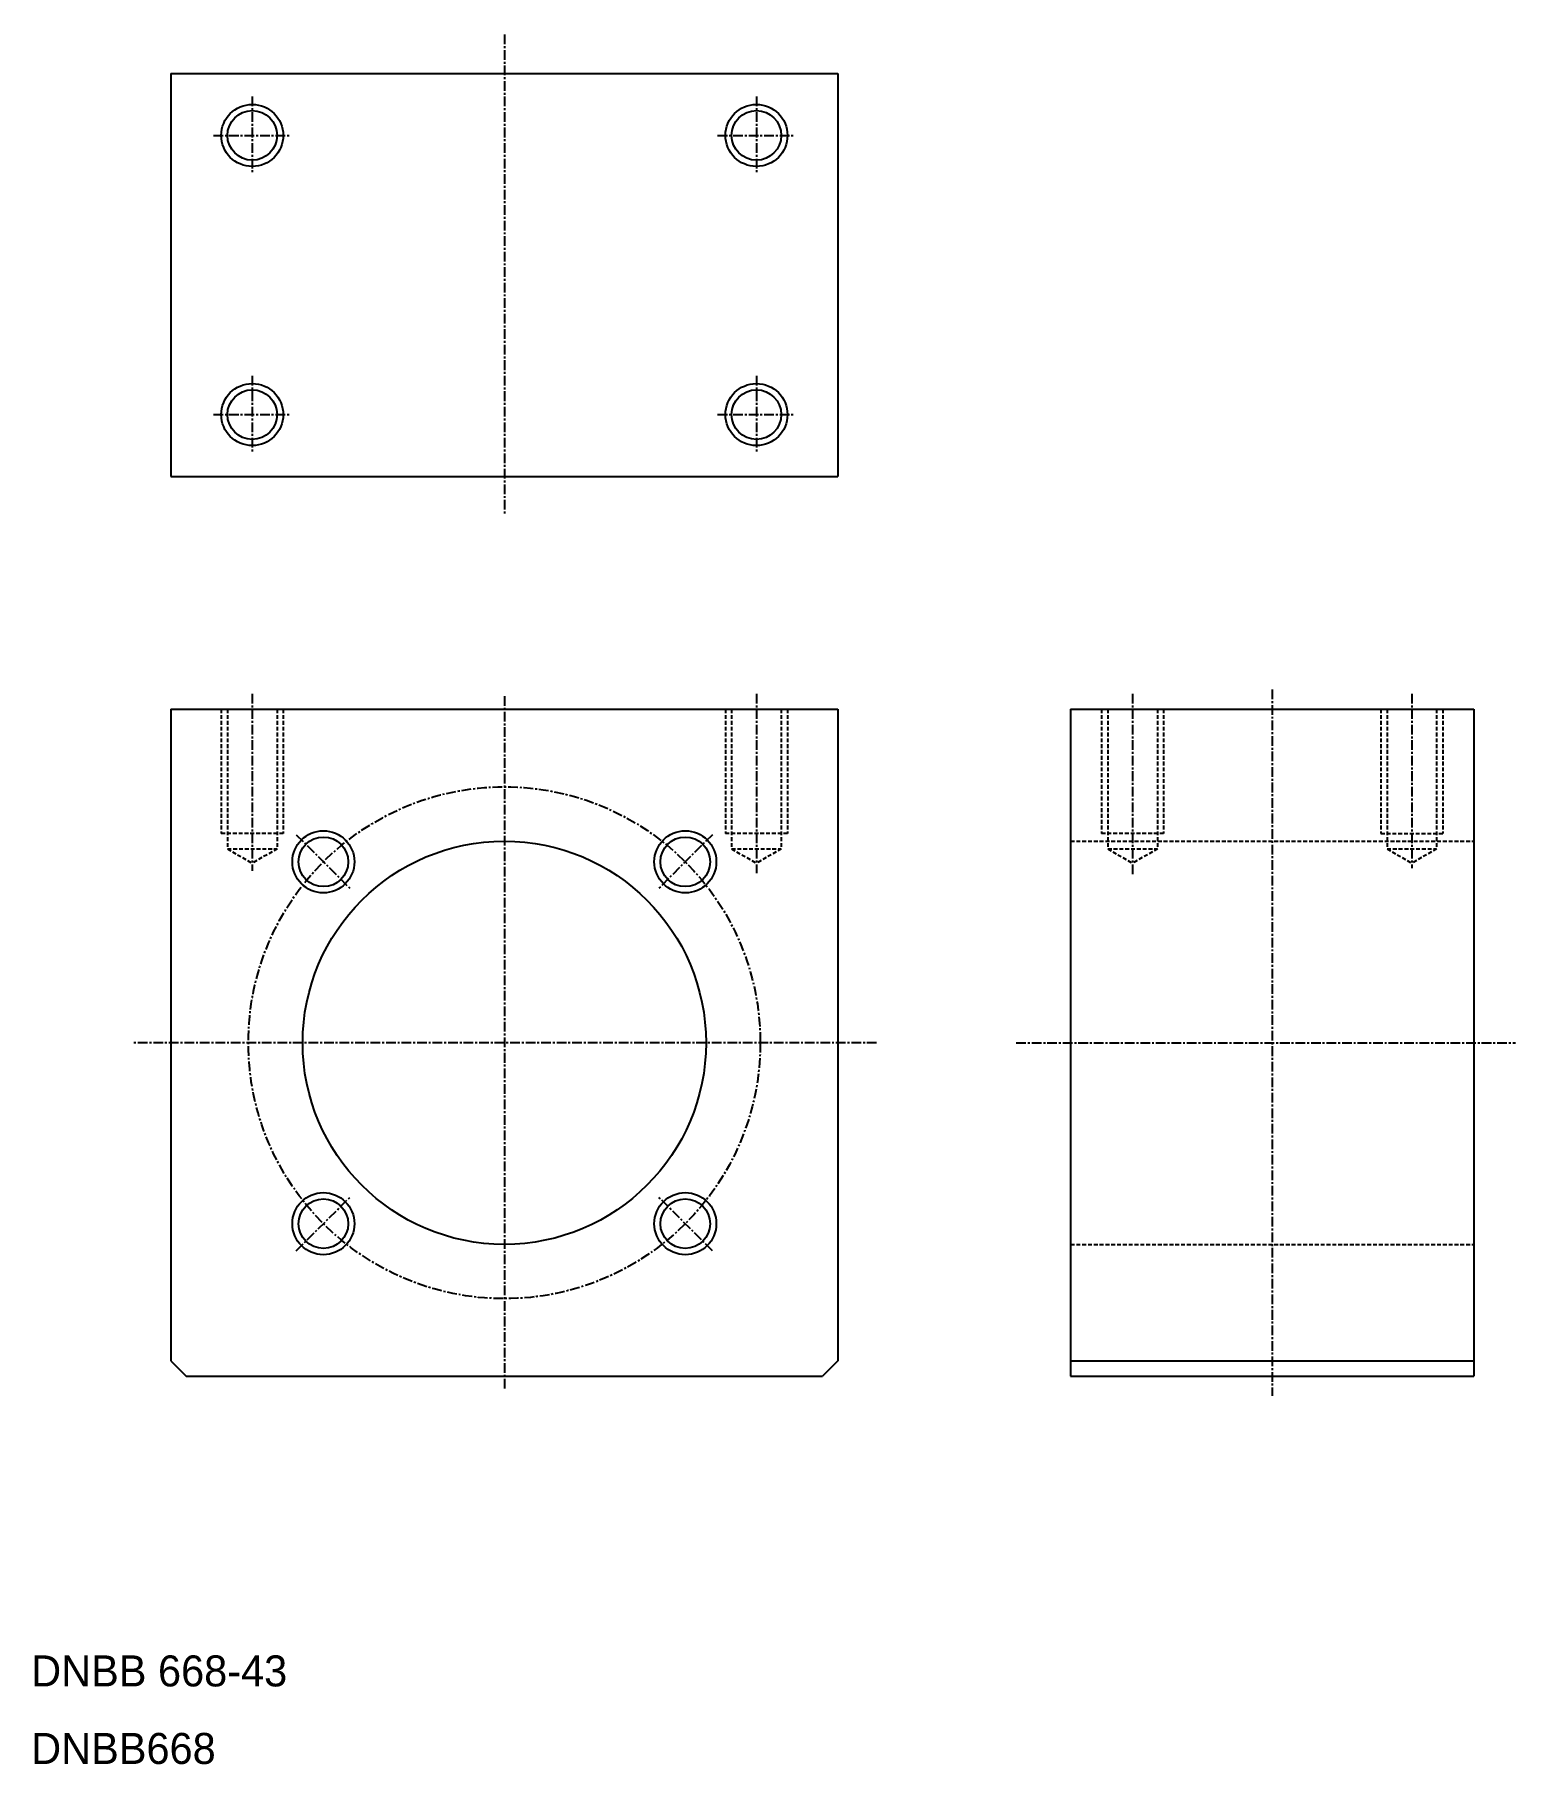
# Model space of a CAD drawing. Extents: x 10 to 201, y 10 to 233.
import ezdxf

# ---------------------------------------------------------------- set-up
doc = ezdxf.new("R2010")
doc.units = 0
doc.linetypes.add('CENTER', pattern=[2, 1.25, -0.25, 0.25, -0.25])
doc.linetypes.add('DASHED', pattern=[0.75, 0.5, -0.25])
doc.layers.get('0').update_dxf_attribs({"linetype": 'CONTINUOUS'})
doc.layers.add('CENTER', color=1, linetype='CENTER')

msp = doc.modelspace()

# ---------------------------------------------------------------- linework, layer by layer
at = {"color": 7, "linetype": 'CONTINUOUS'}
for p, q in [((28, 228), (114, 228)), ((28, 228), (28, 176)), ((114, 228), (114, 176)), ((28, 176), (114, 176)), ((28, 146), (114, 146)), ((28, 146), (28, 62)), ((49.5, 146), (49.5, 146)), ((71, 146), (71, 146)), ((114, 146), (114, 62)), ((144, 146), (144, 60)), ((144, 146), (196, 146)), ((196, 146), (196, 60)), ((28, 62), (30, 60)), ((114, 62), (112, 60)), ((144, 62), (196, 62)), ((30, 60), (112, 60)), ((144, 60), (196, 60))]:
    msp.add_line(p, q, dxfattribs=at)
at = {"color": 3, "linetype": 'DASHED'}
for p, q in [((34.5, 146), (34.5, 130)), ((35.3, 146), (35.3, 128)), ((41.7, 146), (41.7, 128)), ((42.5, 146), (42.5, 130)), ((99.5, 146), (99.5, 130)), ((100.3, 146), (100.3, 128)), ((106.7, 146), (106.7, 128)), ((107.5, 146), (107.5, 130)), ((148, 146), (148, 130)), ((148.8, 146), (148.8, 128)), ((155.2, 146), (155.2, 128)), ((156, 146), (156, 130)), ((184, 146), (184, 130)), ((184.8, 146), (184.8, 128)), ((191.2, 146), (191.2, 128)), ((192, 146), (192, 130)), ((42.5, 130), (34.5, 130)), ((107.5, 130), (99.5, 130)), ((156, 130), (148, 130)), ((184, 130), (192, 130)), ((35.3, 128), (41.7, 128)), ((35.3, 128), (38.5, 126.15)), ((41.7, 128), (38.5, 126.15)), ((100.3, 128), (103.5, 126.15)), ((100.3, 128), (106.7, 128)), ((106.7, 128), (103.5, 126.15)), ((144, 129), (196, 129)), ((148.8, 128), (155.2, 128)), ((148.8, 128), (152, 126.15)), ((155.2, 128), (152, 126.15)), ((184.8, 128), (188, 126.15)), ((184.8, 128), (191.2, 128)), ((191.2, 128), (188, 126.15)), ((144, 77), (196, 77))]:
    msp.add_line(p, q, dxfattribs=at)
at = {"color": 3, "linetype": 'CONTINUOUS'}
for centre in [(38.5, 220), (103.5, 220), (38.5, 184), (103.5, 184), (47.67, 126.33), (94.33, 126.33), (47.67, 79.67), (94.33, 79.67)]:
    msp.add_circle(centre, 4, dxfattribs=at)
at = {"color": 7, "linetype": 'CONTINUOUS'}
for centre, radius in [((38.5, 220), 3.2), ((103.5, 220), 3.2), ((38.5, 184), 3.2), ((103.5, 184), 3.2), ((47.67, 126.33), 3.2), ((94.33, 126.33), 3.2), ((71, 103), 26), ((47.67, 79.67), 3.2), ((94.33, 79.67), 3.2)]:
    msp.add_circle(centre, radius, dxfattribs=at)
at = {"layer": 'CENTER', "color": 1, "linetype": 'CENTER'}
for p, q in [((71, 233), (71, 171)), ((38.5, 225), (38.5, 215)), ((103.5, 225), (103.5, 215)), ((33.5, 220), (43.5, 220)), ((98.5, 220), (108.5, 220)), ((38.5, 189), (38.5, 179)), ((103.5, 189), (103.5, 179)), ((33.5, 184), (43.5, 184)), ((98.5, 184), (108.5, 184)), ((38.5, 148), (38.5, 125.17)), ((71, 147.68), (71, 58.32)), ((103.5, 148), (103.5, 124.88)), ((152, 148), (152, 124.73)), ((170, 148.54), (170, 57.49)), ((188, 148), (188, 125.5)), ((44.17, 129.83), (51.17, 122.83)), ((97.83, 129.83), (90.83, 122.83)), ((119, 103), (23, 103)), ((137, 103), (201.35, 103)), ((44.17, 76.17), (51.17, 83.17)), ((97.83, 76.17), (90.83, 83.17))]:
    msp.add_line(p, q, dxfattribs=at)
msp.add_circle((71, 103), 33, dxfattribs=at)

# ---------------------------------------------------------------- texts
at = {"color": 7, "linetype": 'CONTINUOUS'}
for s, p in [('DNBB 668-43', (10, 20)), ('DNBB668', (10, 10))]:
    msp.add_text(s, height=4, dxfattribs=at).set_placement(p)

doc.saveas('drawing.dxf')
